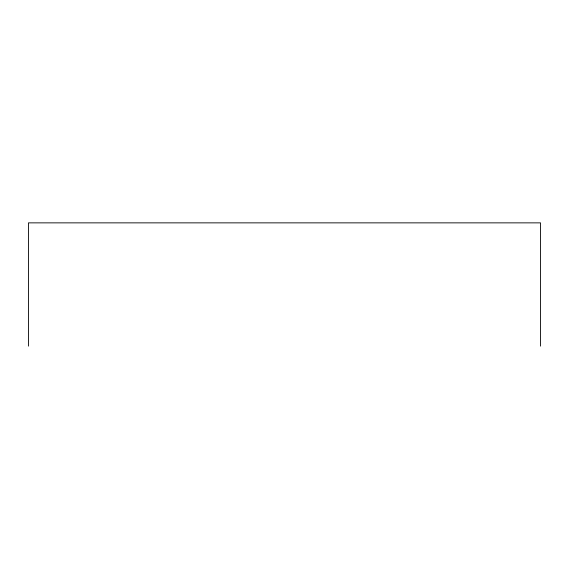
<?xml version="1.0" encoding="UTF-8"?>
<svg xmlns="http://www.w3.org/2000/svg" width="569" height="569" viewBox="0 0 569 569"><rect width="100%" height="100%" fill="white"/><g stroke="black" fill="none" stroke-linecap="round" stroke-linejoin="round"><path stroke-width="0.85" d="M540.55 346.137L540.55 222.863L28.45 222.863L28.45 346.137"/></g></svg>
